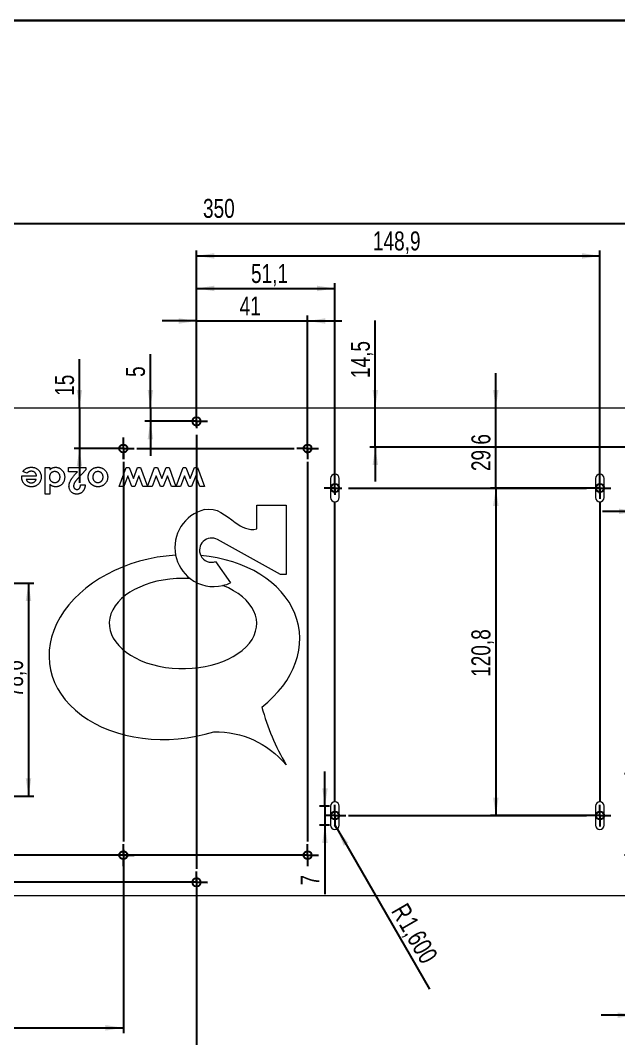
# Model space of a CAD drawing. Header units: millimetres. Extents: x 84 to 2066, y 33 to 1449.
# Drawn here: x 622 to 1174, y 510 to 1449 of the extents above; entities that cross this region are included whole.
import ezdxf

# ---------------------------------------------------------------- set-up
doc = ezdxf.new("R2010")
doc.units = ezdxf.units.MM
doc.layers.add('COTAS', color=1, linetype='Continuous')
doc.styles.add('SLDTEXTSTYLE0', font='TXT', dxfattribs={"width": 0.75})
doc.dimstyles.new('SLDDIMSTYLE1', dxfattribs={"dimtxt": 17.5, "dimasz": 16.51, "dimexe": 0, "dimexo": 0.0625, "dimgap": 4.375, "dimtad": 1, "dimtoh": 1, "dimdec": 1, "dimrnd": 1e-09, "dimzin": 12, "dimdsep": 46, "dimtxsty": 'SLDTEXTSTYLE0', "dimsah": 1, "dimcen": 0.09, "dimadec": 0, "dimazin": 0, "dimtfac": 1, "dimtdec": 1, "dimtofl": 0, "dimtmove": 0, "dimatfit": 3, "dimfxl": 1, "dimtolj": 1, "dimtzin": 12, "dimarcsym": 0})
doc.dimstyles.new('SLDDIMSTYLE2', dxfattribs={"dimtxt": 17.5, "dimasz": 16.51, "dimexe": 0, "dimexo": 0.0625, "dimgap": 4.375, "dimtad": 1, "dimtoh": 1, "dimdec": 1, "dimrnd": 1e-09, "dimzin": 12, "dimdsep": 46, "dimtxsty": 'SLDTEXTSTYLE0', "dimsah": 1, "dimcen": 0.09, "dimadec": 0, "dimazin": 0, "dimtfac": 1, "dimtdec": 1, "dimtofl": 0, "dimtmove": 0, "dimatfit": 3, "dimfxl": 1, "dimtolj": 1, "dimtzin": 12, "dimarcsym": 0})
doc.dimstyles.new('SLDDIMSTYLE3', dxfattribs={"dimtxt": 17.5, "dimasz": 16.51, "dimexe": 0, "dimexo": 0.0625, "dimgap": 4.375, "dimtad": 1, "dimtoh": 1, "dimrnd": 1e-09, "dimzin": 12, "dimdsep": 46, "dimtxsty": 'SLDTEXTSTYLE0', "dimsah": 1, "dimcen": 0.09, "dimadec": 0, "dimazin": 0, "dimtfac": 1, "dimtofl": 0, "dimtmove": 0, "dimatfit": 3, "dimfxl": 1, "dimtolj": 1, "dimtzin": 12, "dimarcsym": 0})
doc.dimstyles.new('SLDDIMSTYLE4', dxfattribs={"dimtxt": 17.5, "dimasz": 16.51, "dimexe": 0, "dimexo": 0.0625, "dimgap": 4.375, "dimtad": 1, "dimtoh": 1, "dimrnd": 1e-09, "dimzin": 12, "dimdsep": 46, "dimtxsty": 'SLDTEXTSTYLE0', "dimsah": 1, "dimcen": 0.09, "dimadec": 0, "dimazin": 0, "dimtfac": 1, "dimtofl": 0, "dimtmove": 0, "dimatfit": 3, "dimfxl": 1, "dimtolj": 1, "dimtzin": 12, "dimarcsym": 0})

# ---------------------------------------------------------------- blocks, each defined once
blk = doc.blocks.new('*D7')
at = {"layer": 'COTAS', "ltscale": 5}
for p, q in [((354.39, 1096.64), (354.39, 1266.64)), ((354.39, 1261.64), (1229.39, 1261.64)), ((1229.39, 1096.64), (1229.39, 1266.64))]:
    blk.add_line(p, q, dxfattribs=at)
for points in [[(354.39, 1261.64), (370.9, 1259.1), (370.9, 1264.18)], [(1229.39, 1261.64), (1212.88, 1264.18), (1212.88, 1259.1)]]:
    blk.add_solid(points, dxfattribs=at)
at = {"layer": 'COTAS', "ltscale": 5, "insert": (790.37, 1284.2), "char_height": 17.5, "attachment_point": 1, "style": 'SLDTEXTSTYLE0'}
blk.add_mtext('350', dxfattribs=at)
blk = doc.blocks.new('*D11')
at = {"layer": 'COTAS', "ltscale": 5}
for p, q in [((716.89, 684.14), (716.89, 514.96)), ((354.39, 636.64), (354.39, 514.96)), ((354.39, 519.96), (716.89, 519.96))]:
    blk.add_line(p, q, dxfattribs=at)
for points in [[(354.39, 519.96), (370.9, 517.42), (370.9, 522.5)], [(716.89, 519.96), (700.38, 522.5), (700.38, 517.42)]]:
    blk.add_solid(points, dxfattribs=at)
at = {"layer": 'COTAS', "ltscale": 5, "insert": (516.25, 542.52), "char_height": 17.5, "attachment_point": 1, "style": 'SLDTEXTSTYLE0'}
blk.add_mtext('145', dxfattribs=at)
blk = doc.blocks.new('*D12')
at = {"layer": 'COTAS', "ltscale": 5}
for p, q in [((784.39, 659.14), (784.39, 466.64)), ((354.39, 636.64), (354.39, 466.64)), ((784.39, 471.64), (354.39, 471.64))]:
    blk.add_line(p, q, dxfattribs=at)
for points in [[(354.39, 471.64), (370.9, 469.1), (370.9, 474.18)], [(784.39, 471.64), (767.88, 474.18), (767.88, 469.1)]]:
    blk.add_solid(points, dxfattribs=at)
at = {"layer": 'COTAS', "ltscale": 5, "insert": (538.56, 494.2), "char_height": 17.5, "attachment_point": 1, "style": 'SLDTEXTSTYLE0'}
blk.add_mtext('172', dxfattribs=at)
blk = doc.blocks.new('*D13')
at = {"layer": 'COTAS', "ltscale": 5}
for p, q in [((784.39, 1074.14), (784.39, 1206.64)), ((912.14, 1012.64), (912.14, 1206.64)), ((784.39, 1201.64), (912.14, 1201.64))]:
    blk.add_line(p, q, dxfattribs=at)
for points in [[(784.39, 1201.64), (800.9, 1199.1), (800.9, 1204.18)], [(912.14, 1201.64), (895.63, 1204.18), (895.63, 1199.1)]]:
    blk.add_solid(points, dxfattribs=at)
at = {"layer": 'COTAS', "ltscale": 5, "insert": (834.69, 1224.2), "char_height": 17.5, "attachment_point": 1, "style": 'SLDTEXTSTYLE0'}
blk.add_mtext('51,1', dxfattribs=at)
blk = doc.blocks.new('*D14')
at = {"layer": 'COTAS', "ltscale": 5}
for p, q in [((784.39, 1074.14), (784.39, 1176.64)), ((886.89, 1049.14), (886.89, 1176.64)), ((784.39, 1171.64), (752.64, 1171.64)), ((784.39, 1171.64), (886.89, 1171.64)), ((886.89, 1171.64), (918.64, 1171.64))]:
    blk.add_line(p, q, dxfattribs=at)
for points in [[(784.39, 1171.64), (767.88, 1174.18), (767.88, 1169.1)], [(886.89, 1171.64), (903.4, 1169.1), (903.4, 1174.18)]]:
    blk.add_solid(points, dxfattribs=at)
at = {"layer": 'COTAS', "ltscale": 5, "insert": (824.18, 1194.2), "char_height": 17.5, "attachment_point": 1, "style": 'SLDTEXTSTYLE0'}
blk.add_mtext('41', dxfattribs=at)
blk = doc.blocks.new('*D15')
at = {"layer": 'COTAS', "ltscale": 5}
for p, q in [((784.39, 1074.14), (784.39, 1236.64)), ((784.39, 1231.64), (1156.64, 1231.64)), ((1156.64, 1012.64), (1156.64, 1236.64))]:
    blk.add_line(p, q, dxfattribs=at)
for points in [[(784.39, 1231.64), (800.9, 1229.1), (800.9, 1234.18)], [(1156.64, 1231.64), (1140.13, 1234.18), (1140.13, 1229.1)]]:
    blk.add_solid(points, dxfattribs=at)
at = {"layer": 'COTAS', "ltscale": 5, "insert": (947.2, 1254.2), "char_height": 17.5, "attachment_point": 1, "style": 'SLDTEXTSTYLE0'}
blk.add_mtext('148,9', dxfattribs=at)
blk = doc.blocks.new('*D16')
at = {"layer": 'COTAS', "ltscale": 5}
for p, q in [((1190.64, 1050.39), (1190.64, 991.12)), ((1190.64, 996.12), (1158.89, 996.12)), ((1190.64, 996.12), (1229.39, 996.12)), ((1229.39, 996.12), (1309.95, 996.12))]:
    blk.add_line(p, q, dxfattribs=at)
for points in [[(1190.64, 996.12), (1174.13, 998.66), (1174.13, 993.58)], [(1229.39, 996.12), (1245.9, 993.58), (1245.9, 998.66)]]:
    blk.add_solid(points, dxfattribs=at)
at = {"layer": 'COTAS', "ltscale": 5, "insert": (1256.77, 1018.68), "char_height": 17.5, "attachment_point": 1, "style": 'SLDTEXTSTYLE0'}
blk.add_mtext('15,5', dxfattribs=at)
blk = doc.blocks.new('*D17')
at = {"layer": 'COTAS', "ltscale": 5}
for p, q in [((1189.39, 749.14), (1189.39, 526.64)), ((1229.39, 636.64), (1229.39, 526.64)), ((1189.39, 531.64), (1157.64, 531.64)), ((1189.39, 531.64), (1229.39, 531.64)), ((1229.39, 531.64), (1300.26, 531.64))]:
    blk.add_line(p, q, dxfattribs=at)
for points in [[(1189.39, 531.64), (1172.88, 534.18), (1172.88, 529.1)], [(1229.39, 531.64), (1245.9, 529.1), (1245.9, 534.18)]]:
    blk.add_solid(points, dxfattribs=at)
at = {"layer": 'COTAS', "ltscale": 5, "insert": (1266.46, 554.2), "char_height": 17.5, "attachment_point": 1, "style": 'SLDTEXTSTYLE0'}
blk.add_mtext('16', dxfattribs=at)
blk = doc.blocks.new('*D21')
at = {"layer": 'COTAS', "ltscale": 5}
for p, q in [((496.89, 929.97), (634.37, 929.97)), ((629.37, 929.97), (629.37, 733.47)), ((496.89, 733.47), (634.37, 733.47))]:
    blk.add_line(p, q, dxfattribs=at)
for points in [[(629.37, 929.97), (626.83, 913.46), (631.91, 913.46)], [(629.37, 733.47), (631.91, 749.98), (626.83, 749.98)]]:
    blk.add_solid(points, dxfattribs=at)
at = {"layer": 'COTAS', "ltscale": 5, "insert": (606.81, 824.74), "char_height": 17.5, "attachment_point": 1, "rotation": 90, "style": 'SLDTEXTSTYLE0'}
blk.add_mtext('78,6', dxfattribs=at)
blk = doc.blocks.new('*D22')
at = {"layer": 'COTAS', "ltscale": 5}
for p, q in [((676.37, 1091.64), (676.37, 1136.4)), ((676.37, 1091.64), (676.37, 1054.14)), ((711.89, 1054.14), (671.37, 1054.14)), ((676.37, 1054.14), (676.37, 1022.39))]:
    blk.add_line(p, q, dxfattribs=at)
for points in [[(676.37, 1091.64), (678.91, 1108.15), (673.83, 1108.15)], [(676.37, 1054.14), (673.83, 1037.63), (678.91, 1037.63)]]:
    blk.add_solid(points, dxfattribs=at)
at = {"layer": 'COTAS', "ltscale": 5, "insert": (653.81, 1102.6), "char_height": 17.5, "attachment_point": 1, "rotation": 90, "style": 'SLDTEXTSTYLE0'}
blk.add_mtext('15', dxfattribs=at)
blk = doc.blocks.new('*D23')
at = {"layer": 'COTAS', "ltscale": 5}
for p, q in [((741.84, 1091.64), (741.84, 1140.92)), ((741.84, 1091.64), (741.84, 1079.14)), ((779.39, 1079.14), (736.84, 1079.14)), ((741.84, 1079.14), (741.84, 1047.39))]:
    blk.add_line(p, q, dxfattribs=at)
for points in [[(741.84, 1091.64), (744.38, 1108.15), (739.3, 1108.15)], [(741.84, 1079.14), (739.3, 1062.63), (744.38, 1062.63)]]:
    blk.add_solid(points, dxfattribs=at)
at = {"layer": 'COTAS', "ltscale": 5, "insert": (719.28, 1120.06), "char_height": 17.5, "attachment_point": 1, "rotation": 90, "style": 'SLDTEXTSTYLE0'}
blk.add_mtext('5', dxfattribs=at)
blk = doc.blocks.new('*D24')
at = {"layer": 'COTAS', "ltscale": 5}
for p, q in [((1060.6, 1091.64), (1060.6, 1123.39)), ((1060.6, 1017.64), (1060.6, 1091.64)), ((1151.64, 1017.64), (1055.6, 1017.64)), ((1060.6, 1017.64), (1060.6, 985.89))]:
    blk.add_line(p, q, dxfattribs=at)
for points in [[(1060.6, 1091.64), (1063.14, 1108.15), (1058.06, 1108.15)], [(1060.6, 1017.64), (1058.06, 1001.13), (1063.14, 1001.13)]]:
    blk.add_solid(points, dxfattribs=at)
at = {"layer": 'COTAS', "ltscale": 5, "insert": (1038.04, 1033.24), "char_height": 17.5, "attachment_point": 1, "rotation": 90, "style": 'SLDTEXTSTYLE0'}
blk.add_mtext('29,6', dxfattribs=at)
blk = doc.blocks.new('*D25')
at = {"layer": 'COTAS', "ltscale": 5}
for p, q in [((1151.64, 1017.64), (1055.6, 1017.64)), ((1060.6, 1017.64), (1060.6, 715.64)), ((1151.64, 715.64), (1055.6, 715.64))]:
    blk.add_line(p, q, dxfattribs=at)
for points in [[(1060.6, 1017.64), (1058.06, 1001.13), (1063.14, 1001.13)], [(1060.6, 715.64), (1063.14, 732.15), (1058.06, 732.15)]]:
    blk.add_solid(points, dxfattribs=at)
at = {"layer": 'COTAS', "ltscale": 5, "insert": (1038.04, 843.54), "char_height": 17.5, "attachment_point": 1, "rotation": 90, "style": 'SLDTEXTSTYLE0'}
blk.add_mtext('120,8', dxfattribs=at)
blk = doc.blocks.new('*D26')
at = {"layer": 'COTAS', "ltscale": 5}
for p, q in [((354.39, 654.14), (354.39, 685.89)), ((779.39, 654.14), (349.39, 654.14)), ((354.39, 654.14), (354.39, 641.64)), ((354.39, 641.64), (354.39, 580.33))]:
    blk.add_line(p, q, dxfattribs=at)
for points in [[(354.39, 654.14), (356.93, 670.65), (351.85, 670.65)], [(354.39, 641.64), (351.85, 625.13), (356.93, 625.13)]]:
    blk.add_solid(points, dxfattribs=at)
at = {"layer": 'COTAS', "ltscale": 5, "insert": (331.83, 588.27), "char_height": 17.5, "attachment_point": 1, "rotation": 90, "style": 'SLDTEXTSTYLE0'}
blk.add_mtext('5', dxfattribs=at)
blk = doc.blocks.new('*D27')
at = {"layer": 'COTAS', "ltscale": 5}
for p, q in [((881.89, 679.14), (349.39, 679.14)), ((354.39, 679.14), (354.39, 641.64)), ((354.39, 641.64), (354.39, 573.86))]:
    blk.add_line(p, q, dxfattribs=at)
for points in [[(354.39, 679.14), (351.85, 662.63), (356.93, 662.63)], [(354.39, 641.64), (356.93, 658.15), (351.85, 658.15)]]:
    blk.add_solid(points, dxfattribs=at)
at = {"layer": 'COTAS', "ltscale": 5, "insert": (331.83, 581.8), "char_height": 17.5, "attachment_point": 1, "rotation": 90, "style": 'SLDTEXTSTYLE0'}
blk.add_mtext('15', dxfattribs=at)
blk = doc.blocks.new('*D30')
at = {"layer": 'COTAS', "ltscale": 5}
for p, q in [((949.39, 1091.64), (949.39, 1172.2)), ((949.39, 1055.39), (949.39, 1091.64)), ((1185.64, 1055.39), (944.39, 1055.39)), ((949.39, 1055.39), (949.39, 1023.64))]:
    blk.add_line(p, q, dxfattribs=at)
for points in [[(949.39, 1091.64), (951.93, 1108.15), (946.85, 1108.15)], [(949.39, 1055.39), (946.85, 1038.88), (951.93, 1038.88)]]:
    blk.add_solid(points, dxfattribs=at)
at = {"layer": 'COTAS', "ltscale": 5, "insert": (926.83, 1119.02), "char_height": 17.5, "attachment_point": 1, "rotation": 90, "style": 'SLDTEXTSTYLE0'}
blk.add_mtext('14,5', dxfattribs=at)
blk = doc.blocks.new('*D31')
at = {"layer": 'COTAS', "ltscale": 5}
for q in [(912.14, 706.89), (999.4, 555.75)]:
    blk.add_line((914.14, 703.43), q, dxfattribs=at)
blk.add_solid([(914.14, 703.43), (920.19, 687.86), (924.59, 690.4)], dxfattribs=at)
at = {"layer": 'COTAS', "ltscale": 5, "char_height": 17.5, "attachment_point": 1, "rotation": 300, "style": 'SLDTEXTSTYLE0'}
for s, insert in [('R', (978.74, 636.51)), ('1,600', (985.81, 624.25))]:
    blk.add_mtext(s, dxfattribs=dict(at, insert=insert))
blk = doc.blocks.new('*D32')
at = {"layer": 'COTAS', "ltscale": 5}
for p, q in [((902.93, 724.39), (902.93, 756.14)), ((907.14, 724.39), (897.93, 724.39)), ((902.93, 724.39), (902.93, 706.89)), ((907.14, 706.89), (897.93, 706.89)), ((902.93, 706.89), (902.93, 643.28))]:
    blk.add_line(p, q, dxfattribs=at)
for points in [[(902.93, 724.39), (905.47, 740.9), (900.39, 740.9)], [(902.93, 706.89), (900.39, 690.38), (905.47, 690.38)]]:
    blk.add_solid(points, dxfattribs=at)
at = {"layer": 'COTAS', "ltscale": 5, "insert": (880.37, 651.21), "char_height": 17.5, "attachment_point": 1, "rotation": 90, "style": 'SLDTEXTSTYLE0'}
blk.add_mtext('7', dxfattribs=at)
blk = doc.blocks.new('SW_CENTERMARKSYMBOL_4')
at = {"layer": 'COTAS', "color": 0, "ltscale": 5}
for p, q in [((0, 6.25), (0, 10)), ((-6.25, 0), (-10, 0)), ((0, 0), (-6.25, 0)), ((0, 0), (0, 6.25)), ((0, 0), (0, -6.25)), ((0, 0), (6.25, 0)), ((6.25, 0), (10, 0)), ((0, -6.25), (0, -10))]:
    blk.add_line(p, q, dxfattribs=at)
blk = doc.blocks.new('SW_CENTERMARKSYMBOL_5')
at = {"layer": 'COTAS', "color": 0, "ltscale": 5}
for p, q in [((0.02, 6.25), (0.04, 10)), ((797.52, 6.25), (797.54, 10)), ((-6.25, 0.02), (-10, 0.04)), ((0, 0), (-6.25, 0.02)), ((0, 0), (-0.02, -6.25)), ((0, 0), (0.02, 6.25)), ((0, 0), (6.25, -0.02)), ((323.75, -1.25), (323.77, 5)), ((323.77, 5), (323.79, 8.75)), ((493.75, -1.25), (493.77, 5)), ((493.77, 5), (493.79, 8.75)), ((791.25, 0.02), (787.5, 0.04)), ((797.5, 0), (791.25, 0.02)), ((797.5, 0), (797.48, -6.25)), ((797.5, 0), (797.52, 6.25)), ((797.5, 0), (803.75, -0.02)), ((-0.02, -6.25), (-0.04, -10)), ((6.25, -0.02), (10, -0.04)), ((317.5, -1.23), (313.75, -1.21)), ((323.75, -1.25), (317.5, -1.23)), ((323.73, -7.5), (323.71, -11.25)), ((323.75, -1.25), (323.73, -7.5)), ((323.75, -1.25), (330, -1.27)), ((330, -1.27), (333.75, -1.29)), ((487.5, -1.23), (483.75, -1.21)), ((493.75, -1.25), (487.5, -1.23)), ((493.73, -7.5), (493.71, -11.25)), ((493.75, -1.25), (493.73, -7.5)), ((493.75, -1.25), (500, -1.27)), ((500, -1.27), (503.75, -1.29)), ((797.48, -6.25), (797.46, -10)), ((803.75, -0.02), (807.5, -0.04)), ((796.25, -301.25), (796.27, -295)), ((796.27, -295), (796.29, -291.25)), ((790, -301.23), (786.25, -301.21)), ((796.25, -301.25), (790, -301.23)), ((796.23, -307.5), (796.21, -311.25)), ((796.25, -301.25), (796.23, -307.5)), ((796.25, -301.25), (802.5, -301.27)), ((802.5, -301.27), (806.25, -301.29)), ((98.75, -321.92), (98.77, -315.67)), ((98.77, -315.67), (98.79, -311.92)), ((92.5, -321.9), (88.75, -321.88)), ((98.75, -321.92), (92.5, -321.9)), ((98.73, -328.17), (98.71, -331.92)), ((98.75, -321.92), (98.73, -328.17)), ((98.75, -321.92), (105, -321.94)), ((105, -321.94), (108.75, -321.96)), ((519, -339.75), (519.02, -333.5)), ((519.02, -333.5), (519.04, -329.75)), ((763.5, -339.75), (763.52, -333.5)), ((763.52, -333.5), (763.54, -329.75)), ((512.75, -339.73), (509, -339.71)), ((519, -339.75), (512.75, -339.73)), ((518.98, -346), (518.96, -349.75)), ((519, -339.75), (518.98, -346)), ((519, -339.75), (525.25, -339.77)), ((525.25, -339.77), (529, -339.79)), ((757.25, -339.73), (753.5, -339.71)), ((763.5, -339.75), (757.25, -339.73)), ((763.48, -346), (763.46, -349.75)), ((763.5, -339.75), (763.48, -346)), ((763.5, -339.75), (769.75, -339.77)), ((769.75, -339.77), (773.5, -339.79)), ((0, -377.5), (0.02, -371.25)), ((0.02, -371.25), (0.04, -367.5)), ((323.75, -376.25), (323.77, -370)), ((323.77, -370), (323.79, -366.25)), ((493.75, -376.25), (493.77, -370)), ((493.77, -370), (493.79, -366.25)), ((796.25, -376.25), (796.27, -370)), ((796.27, -370), (796.29, -366.25)), ((-6.25, -377.48), (-10, -377.46)), ((0, -377.5), (-6.25, -377.48)), ((-0.02, -383.75), (-0.04, -387.5)), ((0, -377.5), (-0.02, -383.75)), ((0, -377.5), (6.25, -377.52)), ((6.25, -377.52), (10, -377.54)), ((317.5, -376.23), (313.75, -376.21)), ((323.75, -376.25), (317.5, -376.23)), ((323.73, -382.5), (323.71, -386.25)), ((323.75, -376.25), (323.73, -382.5)), ((323.75, -376.25), (330, -376.27)), ((330, -376.27), (333.75, -376.29)), ((487.5, -376.23), (483.75, -376.21)), ((493.75, -376.25), (487.5, -376.23)), ((493.73, -382.5), (493.71, -386.25)), ((493.75, -376.25), (493.73, -382.5)), ((493.75, -376.25), (500, -376.27)), ((500, -376.27), (503.75, -376.29)), ((790, -376.23), (786.25, -376.21)), ((796.25, -376.25), (790, -376.23)), ((796.23, -382.5), (796.21, -386.25)), ((796.25, -376.25), (796.23, -382.5)), ((796.25, -376.25), (802.5, -376.27)), ((802.5, -376.27), (806.25, -376.29)), ((391.27, -395), (391.29, -391.25)), ((385, -401.23), (381.25, -401.21)), ((391.25, -401.25), (385, -401.23)), ((391.25, -401.25), (391.23, -407.5)), ((391.25, -401.25), (391.27, -395)), ((391.25, -401.25), (397.5, -401.27)), ((397.5, -401.27), (401.25, -401.29)), ((391.23, -407.5), (391.21, -411.25))]:
    blk.add_line(p, q, dxfattribs=at)
blk = doc.blocks.new('SW_CENTERMARKSYMBOL_6')
at = {"layer": 'COTAS', "color": 0, "ltscale": 5}
for p, q in [((0, 6.25), (0, 10)), ((244.5, 6.25), (244.5, 10)), ((-6.25, 0), (-10, 0)), ((0, 0), (-6.25, 0)), ((0, 0), (0, 6.25)), ((0, 0), (0, -6.25)), ((0, 0), (6.25, 0)), ((12.5, 0), (232, 0)), ((244.5, 0), (238.25, 0)), ((244.5, 0), (244.5, 6.25)), ((244.5, 0), (244.5, -6.25)), ((244.5, 0), (250.75, 0)), ((250.75, 0), (254.5, 0)), ((244.5, -6.25), (244.5, -10)), ((0, -289.5), (0, -12.5)), ((0, -302), (0, -295.75)), ((244.5, -295.75), (244.5, -292)), ((244.5, -302), (244.5, -295.75)), ((-6.25, -302), (-10, -302)), ((0, -302), (-6.25, -302)), ((0, -302), (0, -308.25)), ((0, -302), (6.25, -302)), ((0, -308.25), (0, -312)), ((12.5, -302), (232, -302)), ((244.5, -302), (238.25, -302)), ((244.5, -302), (244.5, -308.25)), ((244.5, -302), (250.75, -302)), ((244.5, -308.25), (244.5, -312)), ((250.75, -302), (254.5, -302))]:
    blk.add_line(p, q, dxfattribs=at)
blk = doc.blocks.new('SW_CENTERMARKSYMBOL_7')
at = {"layer": 'COTAS', "color": 0, "ltscale": 5}
for p, q in [((391.25, 30), (391.25, 33.75)), ((391.25, 23.75), (391.25, 30)), ((385, 23.75), (381.25, 23.75)), ((391.25, 23.75), (385, 23.75)), ((391.25, 23.75), (397.5, 23.75)), ((391.25, 23.75), (391.25, 17.5)), ((397.5, 23.75), (401.25, 23.75)), ((0, 6.25), (0, 10)), ((391.25, 11.25), (391.25, -388.75)), ((-6.25, 0), (-10, 0)), ((0, 0), (-6.25, 0)), ((0, 0), (0, 6.25)), ((0, 0), (6.25, 0)), ((0, 0), (0, -6.25)), ((6.25, 0), (10, 0)), ((323.75, 5), (323.75, 8.75)), ((323.75, -1.25), (323.75, 5)), ((493.75, 5), (493.75, 8.75)), ((493.75, -1.25), (493.75, 5)), ((317.5, -1.25), (313.75, -1.25)), ((323.75, -1.25), (317.5, -1.25)), ((323.75, -1.25), (330, -1.25)), ((323.75, -1.25), (323.75, -7.5)), ((336.25, -1.25), (481.25, -1.25)), ((493.75, -1.25), (487.5, -1.25)), ((493.75, -1.25), (500, -1.25)), ((493.75, -1.25), (493.75, -7.5)), ((493.75, -7.5), (493.75, -11.25)), ((500, -1.25), (503.75, -1.25)), ((0, -12.5), (0, -365)), ((323.75, -13.75), (323.75, -363.75)), ((98.75, -119.17), (98.75, -115.42)), ((98.75, -125.42), (98.75, -119.17)), ((92.5, -125.42), (88.75, -125.42)), ((98.75, -125.42), (92.5, -125.42)), ((98.75, -125.42), (105, -125.42)), ((98.75, -125.42), (98.75, -131.67)), ((105, -125.42), (108.75, -125.42)), ((98.75, -137.92), (98.75, -309.42)), ((98.75, -321.92), (98.75, -315.67)), ((92.5, -321.92), (88.75, -321.92)), ((98.75, -321.92), (92.5, -321.92)), ((98.75, -321.92), (105, -321.92)), ((98.75, -321.92), (98.75, -328.17)), ((98.75, -328.17), (98.75, -331.92)), ((105, -321.92), (108.75, -321.92)), ((0, -377.5), (0, -371.25)), ((323.75, -376.25), (323.75, -370)), ((-6.25, -377.5), (-10, -377.5)), ((0, -377.5), (-6.25, -377.5)), ((0, -377.5), (6.25, -377.5)), ((0, -377.5), (0, -383.75)), ((0, -383.75), (0, -387.5)), ((6.25, -377.5), (10, -377.5)), ((317.5, -376.25), (313.75, -376.25)), ((323.75, -376.25), (317.5, -376.25)), ((323.75, -376.25), (330, -376.25)), ((323.75, -376.25), (323.75, -382.5)), ((323.75, -382.5), (323.75, -386.25)), ((330, -376.25), (333.75, -376.25)), ((385, -401.25), (381.25, -401.25)), ((391.25, -401.25), (385, -401.25)), ((391.25, -401.25), (391.25, -395)), ((391.25, -401.25), (397.5, -401.25)), ((391.25, -401.25), (391.25, -407.5)), ((397.5, -401.25), (401.25, -401.25)), ((391.25, -407.5), (391.25, -411.25))]:
    blk.add_line(p, q, dxfattribs=at)
blk = doc.blocks.new('SW_CENTERMARKSYMBOL_8')
at = {"layer": 'COTAS', "color": 0, "ltscale": 5}
for p, q in [((0, 381.25), (0, 385)), ((0, 375), (0, 381.25)), ((-6.25, 375), (-10, 375)), ((0, 375), (-6.25, 375)), ((0, 375), (0, 368.75)), ((0, 375), (6.25, 375)), ((6.25, 375), (10, 375)), ((0, 362.5), (0, 12.5)), ((-170, 6.25), (-170, 10)), ((-176.25, 0), (-180, 0)), ((-170, 0), (-176.25, 0)), ((-170, 0), (-170, 6.25)), ((-170, 0), (-170, -6.25)), ((-170, 0), (-163.75, 0)), ((-12.5, 0), (-157.5, 0)), ((0, 0), (-6.25, 0)), ((0, 0), (0, 6.25)), ((0, 0), (0, -6.25)), ((0, 0), (6.25, 0)), ((6.25, 0), (10, 0)), ((-170, -6.25), (-170, -10)), ((0, -6.25), (0, -10))]:
    blk.add_line(p, q, dxfattribs=at)
blk = doc.blocks.new('SW_CENTERMARKSYMBOL_11')
at = {"layer": 'COTAS', "color": 0, "ltscale": 5}
for p, q in [((0, 6.25), (0, 10)), ((-6.25, 0), (-10, 0)), ((0, 0), (-6.25, 0)), ((0, 0), (0, 6.25)), ((0, 0), (6.25, 0)), ((0, 0), (0, -6.25)), ((6.25, 0), (10, 0)), ((0, -12.5), (0, -289.5)), ((0, -302), (0, -295.75)), ((-6.25, -302), (-10, -302)), ((0, -302), (-6.25, -302)), ((0, -302), (6.25, -302)), ((0, -302), (0, -308.25)), ((0, -308.25), (0, -312)), ((6.25, -302), (10, -302))]:
    blk.add_line(p, q, dxfattribs=at)

msp = doc.modelspace()

# ---------------------------------------------------------------- linework, layer by layer
at = {"color": 7, "linetype": 'Continuous', "lineweight": 30, "ltscale": 5}
msp.add_line((126.43, 1448.801), (2066.43, 1448.801), dxfattribs=at)
at = {"color": 7, "linetype": 'Continuous', "lineweight": 15, "ltscale": 5}
for p, q in [((354.389, 1091.641), (1229.389, 1091.641)), ((627.864, 1031.297), (624.286, 1033)), ((644.74, 1036.463), (649.014, 1036.463)), ((644.74, 1012.04), (644.74, 1036.463)), ((649.014, 1036.463), (649.014, 1034.565)), ((666.416, 1036.463), (682.291, 1036.463)), ((666.416, 1032.494), (666.416, 1036.463)), ((682.291, 1034.298), (675.24, 1026.794)), ((682.291, 1036.463), (682.291, 1034.298)), ((712.972, 1019.062), (719.479, 1036.463)), ((719.479, 1036.463), (722.174, 1036.463)), ((722.174, 1036.463), (726.1, 1026.546)), ((726.1, 1026.546), (729.997, 1036.463)), ((729.997, 1036.463), (732.773, 1036.463)), ((732.773, 1036.463), (739.202, 1019.062)), ((739.227, 1019.062), (745.734, 1036.463)), ((745.734, 1036.463), (748.429, 1036.463)), ((748.429, 1036.463), (752.354, 1026.546)), ((752.354, 1026.546), (756.252, 1036.463)), ((756.252, 1036.463), (759.028, 1036.463)), ((759.028, 1036.463), (765.457, 1019.062)), ((765.482, 1019.062), (771.988, 1036.463)), ((771.988, 1036.463), (774.683, 1036.463)), ((774.683, 1036.463), (778.609, 1026.546)), ((778.609, 1026.546), (782.506, 1036.463)), ((782.506, 1036.463), (785.283, 1036.463)), ((785.283, 1036.463), (791.737, 1019.062)), ((623.065, 1028.025), (623.079, 1028.831)), ((623.079, 1028.831), (636.803, 1028.831)), ((636.497, 1025.473), (627.339, 1025.473)), ((674.43, 1032.494), (666.416, 1032.494)), ((671.944, 1029.647), (674.43, 1032.494)), ((720.91, 1028.85), (717.251, 1019.062)), ((724.783, 1019.062), (720.91, 1028.85)), ((731.29, 1028.96), (727.402, 1019.062)), ((734.963, 1019.062), (731.29, 1028.96)), ((747.165, 1028.85), (743.506, 1019.062)), ((751.038, 1019.062), (747.165, 1028.85)), ((757.544, 1028.96), (753.657, 1019.062)), ((761.217, 1019.062), (757.544, 1028.96)), ((773.419, 1028.85), (769.761, 1019.062)), ((777.293, 1019.062), (773.419, 1028.85)), ((783.799, 1028.96), (779.911, 1019.062)), ((787.472, 1019.062), (783.799, 1028.96)), ((908.139, 1026.391), (908.139, 1008.891)), ((916.139, 1008.891), (916.139, 1026.391)), ((1152.639, 1026.391), (1152.639, 1008.891)), ((1160.639, 1008.891), (1160.639, 1026.391)), ((649.014, 1021.089), (649.014, 1012.04)), ((677.406, 1020.588), (681.68, 1020.588)), ((717.251, 1019.062), (712.972, 1019.062)), ((727.402, 1019.062), (724.783, 1019.062)), ((739.202, 1019.062), (734.963, 1019.062)), ((743.506, 1019.062), (739.227, 1019.062)), ((753.657, 1019.062), (751.038, 1019.062)), ((765.457, 1019.062), (761.217, 1019.062)), ((769.761, 1019.062), (765.482, 1019.062)), ((779.911, 1019.062), (777.293, 1019.062)), ((791.737, 1019.062), (787.472, 1019.062)), ((649.014, 1012.04), (644.74, 1012.04)), ((839.973, 1001.7), (867.056, 1001.7)), ((839.973, 979.902), (839.973, 1001.7)), ((867.056, 1001.7), (867.056, 938.03)), ((862.028, 938.03), (803.718, 970.107)), ((801.955, 949.762), (815.85, 930.289)), ((867.056, 938.03), (862.028, 938.03)), ((908.139, 724.391), (908.139, 706.891)), ((916.139, 706.891), (916.139, 724.391)), ((1152.639, 724.391), (1152.639, 706.891)), ((1160.639, 706.891), (1160.639, 724.391)), ((1229.389, 641.641), (354.389, 641.641))]:
    msp.add_line(p, q, dxfattribs=at)
at = {"color": 7, "linetype": 'Continuous', "ltscale": 5}
for centre in [(784.389, 1079.141), (716.889, 1054.141), (886.889, 1054.141), (912.139, 1017.641), (1156.639, 1017.641), (912.139, 715.641), (1156.639, 715.641), (716.889, 679.141), (886.889, 679.141), (784.389, 654.141)]:
    msp.add_circle(centre, 3.75, dxfattribs=at)
at = {"color": 7, "linetype": 'Continuous', "lineweight": 15, "ltscale": 25}
for centre in [(784.389, 1079.141), (716.889, 1054.141), (886.889, 1054.141), (716.889, 679.141), (886.889, 679.141), (784.389, 654.141)]:
    msp.add_circle(centre, 3.75, dxfattribs=at)
for centre, radius, start, end in [((912.139, 1026.391), 4, 0, 180), ((1156.639, 1026.391), 4, 0, 180), ((912.139, 1008.891), 4, 180, 0), ((1156.639, 1008.891), 4, 180, 0), ((800.373, 962.771), 35.981, 103.637992, 191.334017), ((798.336, 960.324), 11.165, 61.185077, 206.242715), ((800.373, 962.771), 35.981, 191.334017, 232.770945), ((798.336, 960.324), 11.165, 206.242715, 288.909454), ((800.373, 962.771), 35.981, 232.770945, 283.268315), ((800.373, 962.771), 35.981, 283.268315, 295.477291), ((912.139, 724.391), 4, 0, 180), ((1156.639, 724.391), 4, 0, 180), ((912.139, 706.891), 4, 180, 0), ((1156.639, 706.891), 4, 180, 0)]:
    msp.add_arc(centre, radius, start, end, dxfattribs=at)
for centre, major_axis, ratio, start_param, end_param in [((764.007, 870.908), (115.019, 16.674), 0.7254036, 1.4566243, 4.9289192), ((764.007, 870.908), (115.019, 16.674), 0.7254036, 5.3791076, 7.5373828), ((771.934, 892.706), (68.039, 0), 0.6116505, 1.4725983, 7.2843093)]:
    msp.add_ellipse(centre, major_axis=major_axis, ratio=ratio, start_param=start_param, end_param=end_param, dxfattribs=at)
at = {"color": 7, "linetype": 'Continuous', "lineweight": 15, "ltscale": 5}
for points, knots in [([(624.286, 1033), (624.399, 1033.156), (624.622, 1033.464), (624.986, 1033.898), (625.366, 1034.303), (625.763, 1034.676), (626.174, 1035.017), (626.606, 1035.323), (627.054, 1035.599), (627.518, 1035.85), (628.004, 1036.063), (628.507, 1036.256), (629.037, 1036.411), (629.585, 1036.548), (630.157, 1036.645), (630.751, 1036.717), (631.367, 1036.761), (631.786, 1036.766), (631.999, 1036.768)], [0, 0, 0, 0, 0.0642697, 0.127348, 0.1894495, 0.2500469, 0.3093792, 0.3681339, 0.4268982, 0.4854526, 0.5442795, 0.6045561, 0.6656559, 0.7286264, 0.7934399, 0.8598922, 0.9286905, 1, 1, 1, 1]), ([(631.952, 1033.105), (631.756, 1033.1), (631.37, 1033.09), (630.804, 1032.999), (630.258, 1032.863), (629.735, 1032.66), (629.23, 1032.407), (628.75, 1032.093), (628.289, 1031.725), (628.007, 1031.442), (627.864, 1031.297)], [0, 0, 0, 0, 0.1276293, 0.2513398, 0.3722487, 0.4942806, 0.6161805, 0.739791, 0.8673362, 1, 1, 1, 1]), ([(636.803, 1028.831), (636.775, 1028.99), (636.72, 1029.304), (636.602, 1029.758), (636.446, 1030.185), (636.267, 1030.59), (636.057, 1030.97), (635.809, 1031.321), (635.535, 1031.65), (635.228, 1031.951), (634.896, 1032.222), (634.539, 1032.458), (634.163, 1032.659), (633.763, 1032.821), (633.342, 1032.951), (632.898, 1033.041), (632.431, 1033.093), (632.114, 1033.101), (631.952, 1033.105)], [0, 0, 0, 0, 0.0682237, 0.1340649, 0.1974555, 0.2598604, 0.3204686, 0.3801544, 0.4405695, 0.5007612, 0.5612655, 0.6207515, 0.6807189, 0.7408359, 0.8025313, 0.8661518, 0.9315823, 1, 1, 1, 1]), ([(631.999, 1036.768), (632.327, 1036.762), (632.969, 1036.749), (633.909, 1036.627), (634.801, 1036.426), (635.648, 1036.152), (636.447, 1035.79), (637.198, 1035.348), (637.909, 1034.833), (638.557, 1034.236), (639.148, 1033.586), (639.667, 1032.887), (640.101, 1032.146), (640.457, 1031.366), (640.735, 1030.546), (640.934, 1029.685), (641.057, 1028.784), (641.07, 1028.17), (641.077, 1027.858)], [0, 0, 0, 0, 0.0689728, 0.1350793, 0.1988756, 0.2611924, 0.322136, 0.3830172, 0.4443152, 0.5063628, 0.5681854, 0.6289441, 0.6890789, 0.7486657, 0.809078, 0.8709178, 0.9343702, 1, 1, 1, 1]), ([(653.617, 1032.8), (653.444, 1032.794), (653.104, 1032.784), (652.605, 1032.723), (652.129, 1032.614), (651.68, 1032.453), (651.247, 1032.26), (650.841, 1032.013), (650.457, 1031.726), (650.102, 1031.396), (649.771, 1031.039), (649.49, 1030.642), (649.243, 1030.223), (649.049, 1029.771), (648.895, 1029.295), (648.785, 1028.792), (648.725, 1028.262), (648.714, 1027.899), (648.709, 1027.715)], [0, 0, 0, 0, 0.0656347, 0.1286797, 0.1898162, 0.2497423, 0.309232, 0.3688585, 0.4290105, 0.4903125, 0.5520586, 0.612824, 0.6740049, 0.7356923, 0.7982765, 0.8629337, 0.9301588, 1, 1, 1, 1]), ([(649.014, 1034.565), (649.226, 1034.749), (649.639, 1035.107), (650.282, 1035.58), (650.936, 1035.956), (651.589, 1036.263), (652.258, 1036.489), (652.948, 1036.652), (653.667, 1036.749), (654.156, 1036.762), (654.405, 1036.768)], [0, 0, 0, 0, 0.14114049, 0.2743935, 0.40002592, 0.51974998, 0.63619967, 0.754387, 0.87526464, 1, 1, 1, 1]), ([(658.478, 1027.729), (658.473, 1027.909), (658.462, 1028.263), (658.402, 1028.783), (658.293, 1029.279), (658.132, 1029.747), (657.939, 1030.193), (657.696, 1030.613), (657.411, 1031.008), (657.081, 1031.374), (656.721, 1031.706), (656.338, 1031.998), (655.936, 1032.25), (655.51, 1032.447), (655.067, 1032.61), (654.601, 1032.717), (654.116, 1032.785), (653.785, 1032.795), (653.617, 1032.8)], [0, 0, 0, 0, 0.0687079, 0.1353881, 0.1994953, 0.2623088, 0.3240469, 0.3850001, 0.4472116, 0.5100163, 0.5727799, 0.6338903, 0.6939009, 0.7536805, 0.8130514, 0.8736068, 0.9361465, 1, 1, 1, 1]), ([(654.405, 1036.768), (654.683, 1036.762), (655.234, 1036.75), (656.042, 1036.619), (656.823, 1036.42), (657.575, 1036.137), (658.299, 1035.772), (658.992, 1035.324), (659.661, 1034.802), (660.286, 1034.199), (660.866, 1033.545), (661.369, 1032.838), (661.798, 1032.095), (662.145, 1031.31), (662.42, 1030.488), (662.615, 1029.626), (662.731, 1028.723), (662.745, 1028.108), (662.752, 1027.796)], [0, 0, 0, 0, 0.0612854, 0.1211033, 0.1796506, 0.2383252, 0.2974641, 0.3577275, 0.4195229, 0.4838567, 0.5485576, 0.6117552, 0.6742831, 0.7370834, 0.8001414, 0.8647248, 0.9313749, 1, 1, 1, 1]), ([(684.428, 1027.748), (684.431, 1027.949), (684.439, 1028.347), (684.497, 1028.94), (684.595, 1029.522), (684.719, 1030.097), (684.897, 1030.656), (685.097, 1031.211), (685.351, 1031.75), (685.629, 1032.283), (685.941, 1032.796), (686.288, 1033.28), (686.659, 1033.737), (687.054, 1034.169), (687.482, 1034.566), (687.937, 1034.933), (688.417, 1035.277), (688.924, 1035.588), (689.452, 1035.861), (689.991, 1036.107), (690.546, 1036.312), (691.115, 1036.48), (691.699, 1036.609), (692.295, 1036.697), (692.903, 1036.758), (693.313, 1036.765), (693.52, 1036.768)], [0, 0, 0, 0, 0.0421694, 0.0838423, 0.1251972, 0.1663419, 0.2072903, 0.2486735, 0.2902833, 0.3326288, 0.3749677, 0.416459, 0.4578355, 0.4987894, 0.5394979, 0.5804039, 0.6218952, 0.6634889, 0.7053828, 0.7468538, 0.7882371, 0.8297297, 0.8715274, 0.9138213, 0.9564932, 1, 1, 1, 1]), ([(693.458, 1032.8), (693.29, 1032.795), (692.963, 1032.786), (692.482, 1032.717), (692.023, 1032.608), (691.584, 1032.455), (691.169, 1032.254), (690.775, 1032.007), (690.4, 1031.721), (690.056, 1031.386), (689.737, 1031.023), (689.457, 1030.629), (689.225, 1030.209), (689.03, 1029.764), (688.884, 1029.293), (688.78, 1028.796), (688.71, 1028.276), (688.704, 1027.92), (688.702, 1027.739)], [0, 0, 0, 0, 0.0644676, 0.1263939, 0.1869351, 0.2460938, 0.3053414, 0.3645636, 0.424915, 0.4869415, 0.5495383, 0.6111358, 0.672907, 0.7344311, 0.7980531, 0.8626459, 0.9300428, 1, 1, 1, 1]), ([(698.166, 1027.739), (698.163, 1027.923), (698.157, 1028.284), (698.093, 1028.811), (697.989, 1029.311), (697.84, 1029.783), (697.655, 1030.23), (697.423, 1030.649), (697.151, 1031.04), (696.841, 1031.402), (696.499, 1031.73), (696.132, 1032.019), (695.736, 1032.256), (695.326, 1032.461), (694.889, 1032.611), (694.432, 1032.724), (693.952, 1032.784), (693.625, 1032.794), (693.458, 1032.8)], [0, 0, 0, 0, 0.07137374, 0.13948628, 0.20485375, 0.26864614, 0.33065917, 0.39175999, 0.45316946, 0.51466507, 0.57598828, 0.6360152, 0.69507366, 0.75392687, 0.81324407, 0.87334969, 0.93535967, 1, 1, 1, 1]), ([(693.52, 1036.768), (693.822, 1036.76), (694.418, 1036.742), (695.296, 1036.622), (696.14, 1036.415), (696.952, 1036.13), (697.725, 1035.753), (698.471, 1035.305), (699.174, 1034.763), (699.84, 1034.156), (700.446, 1033.488), (700.981, 1032.779), (701.43, 1032.032), (701.801, 1031.249), (702.087, 1030.43), (702.294, 1029.577), (702.414, 1028.688), (702.431, 1028.084), (702.44, 1027.777)], [0, 0, 0, 0, 0.0643812, 0.1268963, 0.1882189, 0.2489181, 0.3097748, 0.3711311, 0.4336819, 0.4983657, 0.5628216, 0.6254383, 0.6870842, 0.7481006, 0.8094382, 0.8714187, 0.9346046, 1, 1, 1, 1]), ([(632.195, 1018.756), (631.865, 1018.763), (631.218, 1018.777), (630.273, 1018.897), (629.374, 1019.099), (628.522, 1019.373), (627.719, 1019.735), (626.963, 1020.175), (626.252, 1020.693), (625.596, 1021.289), (625.002, 1021.949), (624.481, 1022.666), (624.042, 1023.436), (623.683, 1024.256), (623.406, 1025.126), (623.206, 1026.046), (623.084, 1027.018), (623.071, 1027.684), (623.065, 1028.025)], [0, 0, 0, 0, 0.067492, 0.1325137, 0.194957, 0.2559514, 0.315596, 0.3751641, 0.4348567, 0.4955204, 0.556426, 0.6163821, 0.6767968, 0.7376326, 0.799557, 0.8635908, 0.930229, 1, 1, 1, 1]), ([(627.339, 1025.473), (627.419, 1025.255), (627.578, 1024.823), (627.945, 1024.229), (628.421, 1023.708), (628.982, 1023.251), (629.619, 1022.877), (630.321, 1022.617), (631.067, 1022.446), (631.583, 1022.429), (631.847, 1022.42)], [0, 0, 0, 0, 0.1193048, 0.2365111, 0.3564738, 0.4809712, 0.6078666, 0.7347884, 0.8646602, 1, 1, 1, 1]), ([(631.847, 1022.42), (632.134, 1022.432), (632.695, 1022.455), (633.508, 1022.637), (634.268, 1022.935), (634.721, 1023.228), (634.947, 1023.374)], [0, 0, 0, 0, 0.2612608, 0.5102994, 0.7552011, 1, 1, 1, 1]), ([(641.077, 1027.858), (641.07, 1027.538), (641.057, 1026.908), (640.935, 1025.987), (640.734, 1025.107), (640.456, 1024.268), (640.105, 1023.468), (639.665, 1022.714), (639.148, 1022.002), (638.56, 1021.336), (637.908, 1020.735), (637.217, 1020.2), (636.476, 1019.754), (635.696, 1019.393), (634.88, 1019.1), (634.019, 1018.906), (633.121, 1018.775), (632.507, 1018.763), (632.195, 1018.756)], [0, 0, 0, 0, 0.0674505, 0.1327059, 0.1956628, 0.2574808, 0.3187287, 0.379576, 0.4412811, 0.5039903, 0.5666294, 0.6278599, 0.6881829, 0.7484874, 0.8089361, 0.8705865, 0.9342247, 1, 1, 1, 1]), ([(634.947, 1023.374), (635.088, 1023.487), (635.39, 1023.729), (635.776, 1024.215), (636.165, 1024.795), (636.382, 1025.238), (636.497, 1025.473)], [0, 0, 0, 0, 0.2054239, 0.4393378, 0.7019779, 1, 1, 1, 1]), ([(648.709, 1027.715), (648.714, 1027.533), (648.725, 1027.179), (648.785, 1026.659), (648.896, 1026.166), (649.048, 1025.698), (649.243, 1025.254), (649.491, 1024.844), (649.771, 1024.453), (650.102, 1024.101), (650.456, 1023.773), (650.846, 1023.499), (651.253, 1023.257), (651.684, 1023.059), (652.141, 1022.914), (652.618, 1022.801), (653.12, 1022.741), (653.462, 1022.73), (653.637, 1022.725)], [0, 0, 0, 0, 0.0691495, 0.1350691, 0.1990235, 0.2614965, 0.3225335, 0.3831236, 0.4438499, 0.5056076, 0.5669566, 0.6273281, 0.6870883, 0.7470203, 0.807577, 0.8697584, 0.9332721, 1, 1, 1, 1]), ([(653.637, 1022.725), (653.807, 1022.73), (654.141, 1022.741), (654.632, 1022.802), (655.101, 1022.911), (655.545, 1023.071), (655.969, 1023.267), (656.372, 1023.506), (656.75, 1023.796), (657.105, 1024.122), (657.431, 1024.482), (657.705, 1024.877), (657.948, 1025.289), (658.144, 1025.729), (658.29, 1026.196), (658.403, 1026.685), (658.462, 1027.2), (658.473, 1027.551), (658.478, 1027.729)], [0, 0, 0, 0, 0.0655091, 0.1283936, 0.1899557, 0.250306, 0.3096784, 0.3694621, 0.4301307, 0.4924566, 0.5548245, 0.6162497, 0.6770876, 0.7386862, 0.8009641, 0.8649102, 0.9314362, 1, 1, 1, 1]), ([(662.752, 1027.796), (662.745, 1027.473), (662.73, 1026.839), (662.621, 1025.909), (662.429, 1025.025), (662.166, 1024.185), (661.833, 1023.389), (661.419, 1022.64), (660.929, 1021.935), (660.371, 1021.283), (659.757, 1020.693), (659.107, 1020.177), (658.427, 1019.73), (657.707, 1019.38), (656.959, 1019.101), (656.18, 1018.899), (655.367, 1018.777), (654.814, 1018.763), (654.533, 1018.756)], [0, 0, 0, 0, 0.0710125, 0.1392989, 0.2054589, 0.269579, 0.3325512, 0.3948172, 0.4573582, 0.5208252, 0.5833702, 0.6440742, 0.7032164, 0.7616812, 0.8198569, 0.8783552, 0.9384167, 1, 1, 1, 1]), ([(666.721, 1019.181), (666.725, 1019.362), (666.733, 1019.728), (666.789, 1020.28), (666.873, 1020.843), (666.999, 1021.415), (667.157, 1021.998), (667.348, 1022.592), (667.578, 1023.195), (667.841, 1023.812), (668.156, 1024.447), (668.522, 1025.109), (668.951, 1025.797), (669.43, 1026.518), (669.978, 1027.26), (670.579, 1028.033), (671.238, 1028.835), (671.704, 1029.371), (671.944, 1029.647)], [0, 0, 0, 0, 0.0455174, 0.0916152, 0.1392453, 0.1882399, 0.238671, 0.2906613, 0.3448368, 0.4004281, 0.4591397, 0.5225464, 0.5900957, 0.6625852, 0.7396836, 0.821577, 0.9083309, 1, 1, 1, 1]), ([(675.24, 1026.794), (675.036, 1026.575), (674.641, 1026.151), (674.079, 1025.529), (673.569, 1024.938), (673.125, 1024.372), (672.718, 1023.851), (672.378, 1023.354), (672.082, 1022.896), (671.772, 1022.337), (671.471, 1021.675), (671.196, 1020.914), (671.029, 1020.185), (671.006, 1019.71), (670.995, 1019.482)], [0, 0, 0, 0, 0.1038494, 0.2011254, 0.291131, 0.374368, 0.450731, 0.5205206, 0.5832754, 0.64008, 0.7420436, 0.8350514, 0.9208688, 1, 1, 1, 1]), ([(693.539, 1018.756), (693.337, 1018.76), (692.936, 1018.767), (692.341, 1018.827), (691.754, 1018.921), (691.178, 1019.056), (690.609, 1019.222), (690.054, 1019.435), (689.501, 1019.676), (688.967, 1019.964), (688.448, 1020.275), (687.955, 1020.62), (687.491, 1020.993), (687.058, 1021.392), (686.656, 1021.82), (686.28, 1022.27), (685.939, 1022.752), (685.624, 1023.256), (685.344, 1023.779), (685.1, 1024.316), (684.889, 1024.861), (684.723, 1025.421), (684.586, 1025.987), (684.5, 1026.566), (684.438, 1027.154), (684.431, 1027.549), (684.428, 1027.748)], [0, 0, 0, 0, 0.0426002, 0.0843677, 0.1261473, 0.1677868, 0.2090521, 0.2509607, 0.2931379, 0.3360326, 0.3787541, 0.4208873, 0.4626185, 0.504139, 0.5451694, 0.5861216, 0.627707, 0.6695713, 0.7114208, 0.7526806, 0.7939622, 0.8345851, 0.8755716, 0.9166362, 0.95807, 1, 1, 1, 1]), ([(688.702, 1027.739), (688.705, 1027.557), (688.711, 1027.201), (688.775, 1026.681), (688.878, 1026.187), (689.028, 1025.721), (689.214, 1025.279), (689.443, 1024.863), (689.718, 1024.474), (690.03, 1024.114), (690.375, 1023.79), (690.741, 1023.501), (691.136, 1023.262), (691.553, 1023.065), (691.993, 1022.913), (692.456, 1022.801), (692.942, 1022.741), (693.275, 1022.731), (693.443, 1022.725)], [0, 0, 0, 0, 0.0702434, 0.1378403, 0.2026975, 0.2654055, 0.3269384, 0.3881253, 0.4491166, 0.5111008, 0.5720859, 0.6321973, 0.691339, 0.7505639, 0.8105458, 0.8713348, 0.9346536, 1, 1, 1, 1]), ([(693.443, 1022.725), (693.609, 1022.731), (693.935, 1022.741), (694.413, 1022.802), (694.87, 1022.911), (695.301, 1023.073), (695.719, 1023.265), (696.111, 1023.512), (696.48, 1023.801), (696.828, 1024.127), (697.139, 1024.492), (697.414, 1024.883), (697.65, 1025.297), (697.834, 1025.741), (697.985, 1026.204), (698.087, 1026.695), (698.158, 1027.209), (698.163, 1027.56), (698.166, 1027.739)], [0, 0, 0, 0, 0.0644004, 0.1267728, 0.1872298, 0.2465206, 0.3060079, 0.365736, 0.4261138, 0.4882434, 0.5509706, 0.6122322, 0.6739913, 0.7357969, 0.7987828, 0.8633226, 0.9306816, 1, 1, 1, 1]), ([(702.44, 1027.777), (702.431, 1027.449), (702.413, 1026.804), (702.27, 1025.859), (702.043, 1024.955), (701.716, 1024.093), (701.299, 1023.272), (700.789, 1022.495), (700.185, 1021.76), (699.722, 1021.315), (699.487, 1021.089)], [0, 0, 0, 0, 0.1304891, 0.2564737, 0.3792365, 0.5009777, 0.6223665, 0.7448551, 0.8702585, 1, 1, 1, 1]), ([(654.533, 1018.756), (654.274, 1018.764), (653.76, 1018.779), (653.004, 1018.891), (652.273, 1019.074), (651.564, 1019.325), (650.884, 1019.659), (650.229, 1020.061), (649.598, 1020.535), (649.211, 1020.902), (649.014, 1021.089)], [0, 0, 0, 0, 0.1264976, 0.2502584, 0.3717036, 0.4935563, 0.6159305, 0.7404945, 0.8677711, 1, 1, 1, 1]), ([(673.867, 1012.04), (673.53, 1012.05), (672.873, 1012.069), (671.922, 1012.254), (671.028, 1012.536), (670.203, 1012.947), (669.446, 1013.465), (668.762, 1014.084), (668.165, 1014.811), (667.66, 1015.625), (667.241, 1016.489), (666.945, 1017.381), (666.752, 1018.277), (666.731, 1018.881), (666.721, 1019.181)], [0, 0, 0, 0, 0.0896145, 0.1750254, 0.2574932, 0.3388458, 0.4199982, 0.5013464, 0.5838698, 0.6699882, 0.7564733, 0.8392066, 0.9201205, 1, 1, 1, 1]), ([(670.995, 1019.482), (671.003, 1019.261), (671.019, 1018.833), (671.196, 1018.225), (671.469, 1017.674), (671.854, 1017.197), (672.32, 1016.806), (672.859, 1016.514), (673.466, 1016.346), (673.891, 1016.325), (674.11, 1016.314)], [0, 0, 0, 0, 0.1327549, 0.2572338, 0.3786007, 0.5014063, 0.623942, 0.7436418, 0.8681208, 1, 1, 1, 1]), ([(681.68, 1020.588), (681.662, 1020.265), (681.626, 1019.633), (681.482, 1018.716), (681.29, 1017.848), (681.032, 1017.034), (680.714, 1016.273), (680.328, 1015.566), (679.886, 1014.91), (679.378, 1014.315), (678.827, 1013.78), (678.232, 1013.313), (677.595, 1012.921), (676.921, 1012.6), (676.213, 1012.343), (675.463, 1012.172), (674.678, 1012.055), (674.141, 1012.045), (673.867, 1012.04)], [0, 0, 0, 0, 0.074933, 0.14641459, 0.21473318, 0.28039569, 0.34391183, 0.40552074, 0.4664762, 0.52680932, 0.58616761, 0.64412238, 0.70164058, 0.75877582, 0.81664635, 0.87566694, 0.93663017, 1, 1, 1, 1]), ([(674.11, 1016.314), (674.223, 1016.318), (674.446, 1016.326), (674.773, 1016.378), (675.084, 1016.471), (675.383, 1016.595), (675.667, 1016.759), (675.934, 1016.961), (676.187, 1017.196), (676.426, 1017.464), (676.644, 1017.762), (676.837, 1018.089), (676.997, 1018.444), (677.138, 1018.822), (677.246, 1019.228), (677.325, 1019.659), (677.385, 1020.114), (677.399, 1020.427), (677.406, 1020.588)], [0, 0, 0, 0, 0.0564669, 0.1111641, 0.1649371, 0.2183218, 0.2723929, 0.3279763, 0.3852911, 0.4449029, 0.5068438, 0.5694882, 0.6341532, 0.7009761, 0.7708975, 0.8436256, 0.9196597, 1, 1, 1, 1]), ([(699.487, 1021.089), (699.271, 1020.902), (698.845, 1020.532), (698.153, 1020.063), (697.445, 1019.658), (696.712, 1019.325), (695.951, 1019.074), (695.167, 1018.891), (694.361, 1018.779), (693.814, 1018.764), (693.539, 1018.756)], [0, 0, 0, 0, 0.1310144, 0.2584644, 0.3825798, 0.5049906, 0.6272275, 0.7492967, 0.8736904, 1, 1, 1, 1]), ([(791.889, 997.737), (802.932, 1000.416), (817.205, 986.313), (832.488, 978.225), (839.973, 979.902)], [0, 0, 0, 0, 0.5910152, 1, 1, 1, 1])]:
    msp.add_open_spline(points, degree=3, knots=knots, dxfattribs=at)
for points in [[(844.642, 815.651), (849.808, 796.979), (857.28, 779.287), (867.056, 762.574)], [(800.531, 793.003), (826.954, 793.022), (849.129, 782.879), (867.056, 762.574)]]:
    msp.add_open_spline(points, degree=3, dxfattribs=at)

# ---------------------------------------------------------------- block references
at = {"layer": 'COTAS', "ltscale": 5}
for name, p in [('SW_CENTERMARKSYMBOL_7', (393.139, 1055.391)), ('SW_CENTERMARKSYMBOL_5', (393.139, 1055.391)), ('SW_CENTERMARKSYMBOL_4', (716.889, 1054.141)), ('SW_CENTERMARKSYMBOL_8', (886.889, 679.141)), ('SW_CENTERMARKSYMBOL_6', (912.139, 1017.641)), ('SW_CENTERMARKSYMBOL_11', (1156.639, 1017.641))]:
    msp.add_blockref(name, p, dxfattribs=at)

# ---------------------------------------------------------------- dimensions: what is measured, and where the dimension line sits
for base, p1, p2, dimstyle, picture, middle in [((1229.389, 1261.641), (354.389, 1091.641), (1229.389, 1091.641), 'SLDDIMSTYLE1', '*D7', (809.758, 1261.641)), ((1156.639301957, 1231.640868854), (784.389301957, 1069.140868854), (1156.639301957, 1007.640868854), 'SLDDIMSTYLE1', '*D15', (976.286507279, 1231.640868854)), ((912.139301957, 1201.640868854), (784.389301957, 1069.140868854), (912.139301957, 1007.640868854), 'SLDDIMSTYLE1', '*D13', (857.310436813, 1201.640868854)), ((886.889, 1171.641), (784.389, 1069.141), (886.889, 1044.141), 'SLDDIMSTYLE2', '*D14', (837.105, 1171.641)), ((1229.389301957, 996.117815626), (1190.639301957, 1055.390868854), (1229.389301957, 1091.640868854), 'SLDDIMSTYLE2', '*D16', (1279.389301957, 996.117815626)), ((1229.389, 531.641), (1189.389, 754.141), (1229.389, 641.641), 'SLDDIMSTYLE2', '*D17', (1279.389, 531.641)), ((716.889, 519.963), (354.389, 641.641), (716.889, 689.141), 'SLDDIMSTYLE1', '*D11', (535.639, 519.963)), ((354.389, 471.641), (784.389, 664.141), (354.389, 641.641), 'SLDDIMSTYLE1', '*D12', (557.95, 471.641))]:
    dim = msp.add_linear_dim(base=base, p1=p1, p2=p2, dimstyle=dimstyle, dxfattribs=at)
    dim.commit()
    dim.dimension.update_dxf_attribs({"geometry": picture, "text_midpoint": middle, "dimtype": 160})
for base, p1, p2, dimstyle, picture, middle in [((949.389301957, 1091.640868854), (1190.639301957, 1055.390868854), (1229.389301957, 1091.640868854), 'SLDDIMSTYLE2', '*D30', (949.389301957, 1141.640868854)), ((741.836, 1079.141), (354.389, 1091.641), (784.389, 1079.141), 'SLDDIMSTYLE2', '*D23', (741.836, 1126.522)), ((676.365, 1054.141), (354.389, 1091.641), (716.889, 1054.141), 'SLDDIMSTYLE2', '*D22', (676.365, 1115.529)), ((1060.597, 1091.641), (1156.639, 1017.641), (1229.389, 1091.641), 'SLDDIMSTYLE2', '*D24', (1060.597, 1055.854)), ((1060.597, 715.641), (1156.639, 1017.641), (1156.639, 715.641), 'SLDDIMSTYLE1', '*D25', (1060.597, 872.63)), ((629.37, 733.471), (491.889, 929.971), (491.889, 733.471), 'SLDDIMSTYLE1', '*D21', (629.37, 847.355)), ((902.93, 706.891), (912.139, 724.391), (912.139, 706.891), 'SLDDIMSTYLE4', '*D32', (902.93, 657.673)), ((354.389, 641.641), (784.389, 654.141), (354.389, 641.641), 'SLDDIMSTYLE2', '*D26', (354.389, 594.727)), ((354.389, 641.641), (886.889, 679.141), (354.389, 641.641), 'SLDDIMSTYLE1', '*D27', (354.389, 594.727))]:
    dim = msp.add_linear_dim(base=base, p1=p1, p2=p2, angle=90, dimstyle=dimstyle, dxfattribs=at)
    dim.commit()
    dim.dimension.update_dxf_attribs({"geometry": picture, "text_midpoint": middle, "dimtype": 160})
dim = msp.add_radius_dim(center=(912.139, 706.891), mpoint=(914.139, 703.427), dimstyle='SLDDIMSTYLE3', dxfattribs=at)
dim.commit()
dim.dimension.update_dxf_attribs({"geometry": '*D31', "text_midpoint": (977.713, 593.314), "dimtype": 164})

doc.saveas('drawing.dxf')
